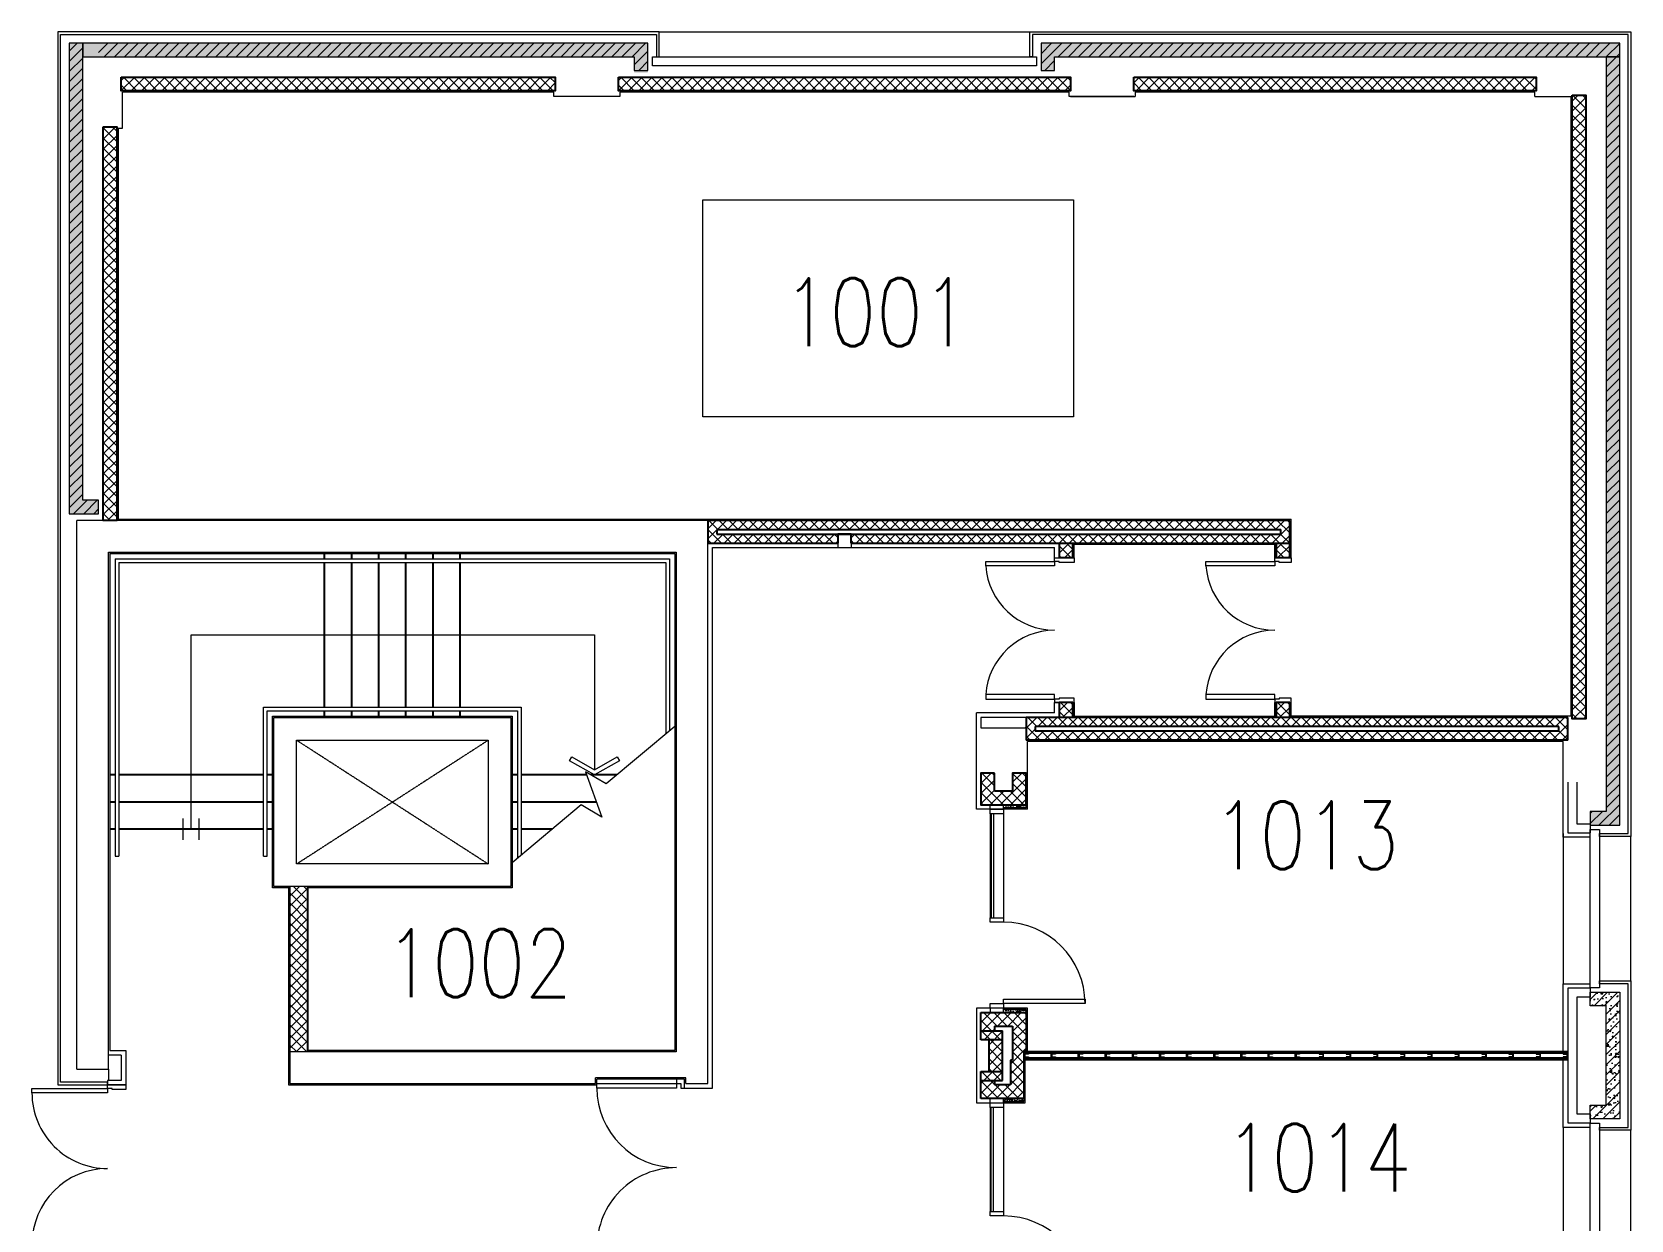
# Model space of a CAD drawing. Header units: inches. Extents: x 13084 to 220150, y 6494 to 167180.
# Drawn here: x 30878 to 48565, y 151435 to 164580 of the extents above; entities that cross this region are included whole.
import ezdxf
from ezdxf.enums import TextEntityAlignment as Align

# ---------------------------------------------------------------- set-up
doc = ezdxf.new("R2010")
doc.units = ezdxf.units.IN
doc.header["$MEASUREMENT"] = 0
doc.linetypes.add('Ground Floor$0$HIDDEN2', pattern=[0.1875, 0.125, -0.0625])
for name, color, linetype, lineweight in [('Ground Floor$0$A-G2-G-Building-Elements-Below', 7, 'Continuous', 13), ('Ground Floor$0$A-G23-M-Stairs-Concrete', 251, 'Continuous', 25), ('Ground Floor$0$A-G23-M-Stairs-Railings', 251, 'Continuous', 15), ('Ground Floor$0$A-G250-G-Walls-Low-Level', 8, 'Continuous', 15), ('Ground Floor$0$A-G250-G-Walls-Precast-Concrete', 7, 'Continuous', 15), ('Ground Floor$0$A-G250-M-Walls-Blockwork', 7, 'Continuous', 25), ('Ground Floor$0$A-G250-M-Walls-Concrete', 7, 'Continuous', 20), ('Ground Floor$0$A-G250-M-Walls-Louvred', 7, 'Continuous', 9), ('Ground Floor$0$A-G250-M-Walls-Plasterboard-Partition', 7, 'Continuous', 15), ('Ground Floor$0$A-G252-H-Internal-Walls', 251, 'Continuous', 9), ('Ground Floor$0$A-G262-H-Precast-Panel', 251, 'Continuous', 5), ('Ground Floor$0$A-G312-M-Wall-Cladding-Panel', 7, 'Continuous', 9), ('Ground Floor$0$A-G312-M-Wall-Finish-Plaster', 7, 'Continuous', 15), ('Ground Floor$0$A-G321-M-Window', 251, 'Continuous', 9), ('Ground Floor$0$A-G322-M-Door', 251, 'Continuous', 15), ('Ground Floor$0$A-G52-M-Plinth', 251, 'Continuous', 9), ('Ground Floor$0$A-Z036-G-Stair-Symbology', 251, 'Continuous', 15), ('Ground Floor$0$A-Z036-G-Void-Symbology', 251, 'Continuous', 9), ('Ground Floor$0$Z-Z001-S-Room-Name-Identification-250', 7, 'Continuous', 15)]:
    doc.layers.add(name, color=color, linetype=linetype, lineweight=lineweight)
doc.styles.add('Ground Floor$0$Tag-RomanS', font='romans.shx', dxfattribs={"width": 0.8})
pattern_1 = [(45, (31615.24, 164129.57), (-56.1266, 56.1266), []), (135, (31615.24, 164129.57), (-56.1266, -56.1266), [])]
pattern_2 = [(140, (31615.24, 164129.57), (4.78173, 54.6554), [5.715, -62.865]), (85, (31615.24, 164129.57), (-57.317, -10.57285), [4.572, -50.292]), (190.451, (31615.637, 164134.124), (-52.535, 44.08275), [4.857, -53.427]), (136.1842, (31600, 164129.57), (12.6127, 81.3237), [8.5725, -94.2975]), (186.6356, (31601.05, 164136.35), (-74.22767, 71.22127), [7.2855, -80.1405]), (81.184, (31600, 164129.57), (-74.22754, 71.2214), [6.858, -75.438]), (111, (31603.81, 164137.19), (30.67966, 45.48446), [5.715, -62.865]), (56, (31603.81, 164137.19), (-55.2564, 18.5406), [4.572, -50.292]), (161.4514, (31606.365, 164140.98), (-24.57686, 64.02495), [4.857, -53.427]), (127.5, (31615.239, 164129.57), (-25.366512, 0.92658), [0, -49.6824, 0, -51.054, 0, -50.4825]), (97.5, (31615.24, 164129.57), (-30.054172, 20.0459), [0, -29.1084, 0, -48.5394, 0, -19.2405]), (57.5, (31615.239, 164112.577), (1.718623, 40.677179), [0, -19.05, 0, -59.436, 0, -78.867]), (47.5, (31615.24, 164104.957), (-7.62795, 44.438754), [0, -24.765, 0, -39.4716, 0, -56.007])]
pattern_3 = [(50, (31615.24, 164129.57), (182.1847, -15.9391), [19.05, -209.55]), (355, (31615.24, 164129.57), (-35.2428, 191.0566), [15.24, -167.64]), (100.451, (31630.42, 164128.24), (146.9425, 175.1167), [16.19, -178.09]), (46.1842, (31615.24, 164180.37), (271.079, -42.0423), [28.575, -314.325]), (96.6356, (31637.83, 164176.87), (237.4042, 247.4256), [24.285, -267.135]), (351.184, (31615.24, 164180.37), (237.4046, 247.425), [22.86, -251.46]), (21, (31640.64, 164167.67), (151.6149, -102.2655), [19.05, -209.55]), (326, (31640.64, 164167.67), (61.802, 184.188), [15.24, -167.64]), (71.4514, (31653.27, 164159.15), (213.4165, 81.9229), [16.19, -178.09]), (37.5, (31615.24, 164129.57), (3.0886, 84.55504), [0, -165.608, 0, -170.18, 0, -168.275]), (7.5, (31615.24, 164129.57), (66.81966, 100.18057), [0, -97.028, 0, -161.798, 0, -64.135]), (327.5, (31558.6, 164129.57), (135.5906, -5.72874), [0, -63.5, 0, -198.12, 0, -262.89]), (317.5, (31533.2, 164129.57), (148.1292, 25.4265), [0, -82.55, 0, -131.572, 0, -186.69])]
pattern_4 = [(45, (31615.24, 164129.57), (-56.1266, 56.1266), [])]

# ---------------------------------------------------------------- blocks, each defined once
blk = doc.blocks.new('Ground Floor$0$Door1-faculty offices-2200')
at = {"layer": 'Ground Floor$0$A-G321-M-Window'}
blk.add_lwpolyline([(50, -65), (1200, -65), (1200, -35), (50, -35)], close=True, dxfattribs=at)
at = {"layer": 'Ground Floor$0$A-G322-M-Door'}
for p, q in [((50, 75), (1200, 75)), ((50, -75), (1200, -75))]:
    blk.add_line(p, q, dxfattribs=at)
for points in [[(2100, 975), (2150, 975), (2150, 75), (2100, 75)], [(50, 75), (50, -75), (0, -75), (0, 75)], [(1250, 75), (1250, -75), (1200, -75), (1200, 75)], [(2200, 75), (2200, -75), (2150, -75), (2150, 75)]]:
    blk.add_lwpolyline(points, close=True, dxfattribs=at)
blk.add_arc((2150, 75), 900, 90, 180, dxfattribs=at)
blk = doc.blocks.new('Ground Floor$0$Door8-Exterior-1850')
at = {"layer": 'Ground Floor$0$A-G322-M-Door'}
for points in [[(50, -50), (38, -50), (38, -100), (0, -100), (0, 100), (50, 100)], [(1800, -50), (1812, -50), (1812, -100), (1850, -100), (1850, 100), (1800, 100)], [(88, -100), (88, -937), (38, -937), (38, -100)], [(1762, -100), (1762, -937), (1812, -937), (1812, -100)]]:
    blk.add_lwpolyline(points, close=True, dxfattribs=at)
for centre, start, end in [((88, -100), 270, 0), ((1762, -100), 180, 270)]:
    blk.add_arc(centre, 837, start, end, dxfattribs=at)
blk = doc.blocks.new('Ground Floor$0$tag-roomname')
at = {"lineweight": 18, "ltscale": 0.01, "style": 'Ground Floor$0$Tag-RomanS', "width": 0.8}
blk.add_attdef('ROOM_NO_2', text='', height=3, dxfattribs=at).set_placement((0, 1.612), align=Align.MIDDLE_CENTER)
at = {"linetype": 'ByBlock', "lineweight": 13, "ltscale": 0.01, "style": 'Ground Floor$0$Tag-RomanS', "width": 0.8, "flags": 1}
for tag, p in [('ROOM_NAME_1', (0, -2.288)), ('AREA', (0, -5.744))]:
    blk.add_attdef(tag, text='', height=2.8, dxfattribs=at).set_placement(p, align=Align.MIDDLE_CENTER)
blk = doc.blocks.new('Ground Floor$0$Part Frame1')
for p, q in [((0, 0), (0, -100)), ((0, 0), (6015, 0)), ((0, -13), (6015, -13)), ((0, -25), (6015, -25)), ((6015, -75), (0, -75)), ((6015, -87), (0, -87)), ((6015, -100), (0, -100)), ((6015, 0), (6015, -100))]:
    blk.add_line(p, q)
for points in [[(0, -75), (0, -25), (50, -25), (50, -35), (10, -35), (10, -65), (50, -65), (50, -75)], [(300, -75), (300, -25), (350, -25), (350, -35), (310, -35), (310, -65), (350, -65), (350, -75)], [(600, -75), (600, -25), (650, -25), (650, -35), (610, -35), (610, -65), (650, -65), (650, -75)], [(900, -75), (900, -25), (950, -25), (950, -35), (910, -35), (910, -65), (950, -65), (950, -75)], [(1200, -75), (1200, -25), (1250, -25), (1250, -35), (1210, -35), (1210, -65), (1250, -65), (1250, -75)], [(1500, -75), (1500, -25), (1550, -25), (1550, -35), (1510, -35), (1510, -65), (1550, -65), (1550, -75)], [(1800, -75), (1800, -25), (1850, -25), (1850, -35), (1810, -35), (1810, -65), (1850, -65), (1850, -75)], [(2100, -75), (2100, -25), (2150, -25), (2150, -35), (2110, -35), (2110, -65), (2150, -65), (2150, -75)], [(2400, -75), (2400, -25), (2450, -25), (2450, -35), (2410, -35), (2410, -65), (2450, -65), (2450, -75)], [(2700, -75), (2700, -25), (2750, -25), (2750, -35), (2710, -35), (2710, -65), (2750, -65), (2750, -75)], [(3000, -75), (3000, -25), (3050, -25), (3050, -35), (3010, -35), (3010, -65), (3050, -65), (3050, -75)], [(3315, -75), (3315, -25), (3265, -25), (3265, -35), (3305, -35), (3305, -65), (3265, -65), (3265, -75)], [(3615, -75), (3615, -25), (3565, -25), (3565, -35), (3605, -35), (3605, -65), (3565, -65), (3565, -75)], [(3915, -75), (3915, -25), (3865, -25), (3865, -35), (3905, -35), (3905, -65), (3865, -65), (3865, -75)], [(4215, -75), (4215, -25), (4165, -25), (4165, -35), (4205, -35), (4205, -65), (4165, -65), (4165, -75)], [(4515, -75), (4515, -25), (4465, -25), (4465, -35), (4505, -35), (4505, -65), (4465, -65), (4465, -75)], [(4815, -75), (4815, -25), (4765, -25), (4765, -35), (4805, -35), (4805, -65), (4765, -65), (4765, -75)], [(5115, -75), (5115, -25), (5065, -25), (5065, -35), (5105, -35), (5105, -65), (5065, -65), (5065, -75)], [(5415, -75), (5415, -25), (5365, -25), (5365, -35), (5405, -35), (5405, -65), (5365, -65), (5365, -75)], [(5715, -75), (5715, -25), (5665, -25), (5665, -35), (5705, -35), (5705, -65), (5665, -65), (5665, -75)], [(6015, -75), (6015, -25), (5965, -25), (5965, -35), (6005, -35), (6005, -65), (5965, -65), (5965, -75)]]:
    blk.add_lwpolyline(points, close=True)
blk = doc.blocks.new('Ground Floor$0$Plant Room Door 1600-180')
at = {"layer": 'Ground Floor$0$A-G322-M-Door'}
for points in [[(-1562, 180), (-1562, 942), (-1612, 942), (-1612, 180)], [(-138, 180), (-138, 942), (-88, 942), (-88, 180)], [(-1600, 130), (-1612, 130), (-1612, 180), (-1650, 180), (-1650, 0), (-1600, 0)], [(-100, 130), (-88, 130), (-88, 180), (-50, 180), (-50, 0), (-100, 0)]]:
    blk.add_lwpolyline(points, close=True, dxfattribs=at)
for centre, start, end in [((-1615, 179), 0.0901, 86.0243), ((-85, 179), 93.9757, 179.9099)]:
    blk.add_arc(centre, 765, start, end, dxfattribs=at)
blk = doc.blocks.new('Ground Floor$0$Plant Room Door 1600-215')
at = {"layer": 'Ground Floor$0$A-G322-M-Door'}
for points in [[(-1562, 977), (-1612, 977), (-1612, 215), (-1562, 215), (-1562, 977)], [(-138, 977), (-88, 977), (-88, 215), (-138, 215), (-138, 977)], [(-100, 165), (-88, 165), (-88, 215), (-50, 215), (-50, 0), (-100, 0)]]:
    blk.add_lwpolyline(points, close=True, dxfattribs=at)
at = {"layer": 'Ground Floor$0$A-G322-M-Door', "elevation": 0}
blk.add_lwpolyline([(-1600, 165), (-1612, 165), (-1612, 215), (-1650, 215), (-1650, 0), (-1600, 0)], close=True, dxfattribs=at)
at = {"layer": 'Ground Floor$0$A-G322-M-Door'}
for centre, start, end in [((-1615, 214), 0.0901, 86.0243), ((-85, 214), 93.9757, 179.9099)]:
    blk.add_arc(centre, 765, start, end, dxfattribs=at)
blk = doc.blocks.new('Ground Floor$0$d1960-050')
at = {"layer": 'Ground Floor$0$A-G322-M-Door', "elevation": 0}
for points in [[(-1860, 218), (-1860, 1098), (-1910, 1098), (-1910, 218)], [(-100, 218), (-100, 1098), (-50, 1098), (-50, 218)], [(-1910, 218), (-1910, 168), (-1860, 168), (-1860, 130), (-1960, 130), (-1960, 218)], [(-50, 218), (-50, 168), (-100, 168), (-100, 130), (0, 130), (0, 218)]]:
    blk.add_lwpolyline(points, close=True, dxfattribs=at)
at = {"layer": 'Ground Floor$0$A-G322-M-Door'}
for centre, start, end in [((-1860, 218, 0), 360, 90), ((-100, 218, 0), 90, 180)]:
    blk.add_arc(centre, 880, start, end, dxfattribs=at)

msp = doc.modelspace()

# ---------------------------------------------------------------- hatches: boundary and pattern name
at = {"layer": 'Ground Floor$0$A-G252-H-Internal-Walls'}
h = msp.add_hatch(dxfattribs=at)
h.set_pattern_fill('ANSI37', color=256, scale=25, style=0)
h.set_pattern_definition(pattern_1)
h.paths.add_polyline_path([(31865, 164080), (36665, 164080), (36665, 163930), (31865, 163930)])
h = msp.add_hatch(dxfattribs=at)
h.set_pattern_fill('ANSI37', color=256, scale=25, style=0)
h.set_pattern_definition(pattern_1)
h.paths.add_polyline_path([(37365, 164080), (42365, 164080), (42365, 163930), (37365, 163930)])
h = msp.add_hatch(dxfattribs=at)
h.set_pattern_fill('ANSI37', color=256, scale=25, style=0)
h.set_pattern_definition(pattern_1)
h.paths.add_polyline_path([(43065, 164080), (47515, 164080), (47515, 163930), (43065, 163930)])
h = msp.add_hatch(dxfattribs=at)
h.set_pattern_fill('ANSI37', color=256, scale=25, style=0)
h.set_pattern_definition(pattern_1)
h.paths.add_polyline_path([(47915, 163880), (48065, 163880), (48065, 156980), (47915, 156980)])
h = msp.add_hatch(dxfattribs=at)
h.set_pattern_fill('ANSI37', color=256, scale=25, style=0)
h.set_pattern_definition(pattern_1)
h.paths.add_polyline_path([(31665, 163530), (31815, 163530), (31815, 159175), (31665, 159175)])
h = msp.add_hatch(dxfattribs=at)
h.set_pattern_fill('ANSI37', color=256, scale=25, style=0)
h.set_pattern_definition(pattern_1)
h.paths.add_polyline_path([(39940, 159025), (39940, 158925), (44790, 158925), (44790, 159175), (38355, 159175), (38355, 158925), (39790, 158925), (39790, 159025), (38455, 159025), (38455, 159075), (44690, 159075), (44690, 159025)])
h = msp.add_hatch(dxfattribs=at)
h.set_pattern_fill('ANSI37', color=256, scale=25, style=0)
h.set_pattern_definition(pattern_1)
h.paths.add_polyline_path([(42240, 158925), (42240, 158760), (42390, 158760), (42390, 158925)])
h = msp.add_hatch(dxfattribs=at)
h.set_pattern_fill('ANSI37', color=256, scale=25, style=0)
h.set_pattern_definition(pattern_1)
h.paths.add_polyline_path([(44790, 158925), (44640, 158925), (44640, 158760), (44790, 158760)])
h = msp.add_hatch(dxfattribs=at)
h.set_pattern_fill('ANSI37', color=256, scale=25, style=0)
h.set_pattern_definition([(315, (29215.24, 151789.57), (-56.1266, -56.1266), []), (225, (29215.24, 151789.57), (-56.1266, 56.1266), [])])
h.paths.add_polyline_path([(42390, 156995), (42240, 156995), (42240, 157160), (42390, 157160)])
h = msp.add_hatch(dxfattribs=at)
h.set_pattern_fill('ANSI37', color=256, scale=25, style=0)
h.set_pattern_definition([(315, (31615.24, 151789.57), (-56.1266, -56.1266), []), (225, (31615.24, 151789.57), (-56.1266, 56.1266), [])])
h.paths.add_polyline_path([(44790, 156995), (44640, 156995), (44640, 157160), (44790, 157160)])
h = msp.add_hatch(dxfattribs=at)
h.set_pattern_fill('ANSI37', color=256, scale=25, style=0)
h.set_pattern_definition(pattern_1)
h.paths.add_polyline_path([(41875, 156995), (41875, 156745), (47865, 156745), (47865, 156995)])
h.paths.add_polyline_path([(47765, 156895), (47765, 156845), (41975, 156845), (41975, 156895)], flags=16)
h = msp.add_hatch(dxfattribs=at)
h.set_pattern_fill('ANSI37', color=256, scale=25, style=0)
h.set_pattern_definition(pattern_1)
h.paths.add_polyline_path([(41875, 156380), (41725, 156380), (41725, 156180), (41525, 156180), (41525, 156380), (41375, 156380), (41375, 156030), (41875, 156030)])
h = msp.add_hatch(dxfattribs=at)
h.set_pattern_fill('AR-CONC', color=256, scale=0.3, angle=90, style=0)
h.set_pattern_definition(pattern_2)
h.paths.add_polyline_path([(41626, 156030), (41626, 155995), (41875, 155995), (41875, 156030)])
h = msp.add_hatch(dxfattribs=at)
h.set_pattern_fill('ANSI37', color=256, scale=25, style=0)
h.set_pattern_definition([(45, (31615.24, 164129.57), (-56.1266, 56.1266), []), (135, (31615.24, 164129.57), (-56.1266, -56.1266), [])])
h.paths.add_polyline_path([(33930, 155125), (33730, 155125), (33730, 153295), (33930, 153295)])
h = msp.add_hatch(dxfattribs=at)
h.set_pattern_fill('ANSI37', color=256, scale=25, style=0)
h.set_pattern_definition([(45, (32912.91, 164129.57), (-56.1266, 56.1266), []), (135, (32912.91, 164129.57), (-56.1266, -56.1266), [])])
h.paths.add_polyline_path([(41615, 153503), (41375, 153503), (41375, 153430), (41615, 153430)])
h.paths.add_polyline_path([(41615, 153530), (41375, 153530), (41375, 153503), (41615, 153503)], flags=17)
h.paths.add_polyline_path([(41875, 153730), (41375, 153730), (41375, 153530), (41525, 153530), (41525, 153580), (41725, 153580), (41725, 153503), (41875, 153503)])
h.paths.add_polyline_path([(41875, 153503), (41725, 153503), (41725, 153205), (41700, 153205), (41700, 152930), (41525, 152930), (41525, 152980), (41375, 152980), (41375, 152780), (41850, 152780), (41850, 153305), (41875, 153305)])
h.paths.add_polyline_path([(41615, 153080), (41375, 153080), (41375, 152980), (41615, 152980)], flags=17)
h.paths.add_polyline_path([(41615, 153430), (41465, 153430), (41465, 153080), (41615, 153080)], flags=17)
h = msp.add_hatch(dxfattribs=at)
h.set_pattern_fill('AR-CONC', color=256, scale=0.3, angle=90, style=0)
h.set_pattern_definition([(140, (31615.24, 161864.56), (4.78173, 54.6554), [5.715, -62.865]), (85, (31615.24, 161864.56), (-57.317, -10.57285), [4.572, -50.292]), (190.451, (31615.637, 161869.113), (-52.535, 44.08275), [4.857, -53.427]), (136.1842, (31600, 161864.56), (12.6127, 81.3237), [8.5725, -94.2975]), (186.6356, (31601.05, 161871.335), (-74.22767, 71.22127), [7.2855, -80.1405]), (81.184, (31600, 161864.56), (-74.22754, 71.2214), [6.858, -75.438]), (111, (31603.81, 161872.18), (30.67966, 45.48446), [5.715, -62.865]), (56, (31603.81, 161872.18), (-55.2564, 18.5406), [4.572, -50.292]), (161.4514, (31606.365, 161875.97), (-24.57686, 64.02495), [4.857, -53.427]), (127.5, (31615.239, 161864.558), (-25.366512, 0.92658), [0, -49.6824, 0, -51.054, 0, -50.4825]), (97.5, (31615.24, 161864.558), (-30.05417, 20.0459), [0, -29.1084, 0, -48.5394, 0, -19.2405]), (57.5, (31615.239, 161847.566), (1.718623, 40.67718), [0, -19.05, 0, -59.436, 0, -78.867]), (47.5, (31615.24, 161839.946), (-7.62795, 44.43875), [0, -24.765, 0, -39.4716, 0, -56.007])])
h.paths.add_polyline_path([(41626, 153765), (41626, 153730), (41875, 153730), (41875, 153765)])
h = msp.add_hatch(dxfattribs=at)
h.set_pattern_fill('AR-CONC', color=256, scale=0.3, angle=90, style=0)
h.set_pattern_definition(pattern_2)
h.paths.add_polyline_path([(41850, 152745), (41850, 152780), (41625, 152780), (41625, 152745)])
at = {"layer": 'Ground Floor$0$A-G262-H-Precast-Panel'}
h = msp.add_hatch(dxfattribs=at)
h.set_pattern_fill('ANSI31', color=256, scale=25, style=0)
h.set_pattern_definition(pattern_4)
h.paths.add_polyline_path([(37690, 164455), (31615, 164455), (31615, 164305), (37540, 164305), (37540, 164155), (37690, 164155)])
h.paths.add_polyline_path([(34876, 163932), (34876, 164562), (35251, 164562), (35251, 163932)], flags=9)
h = msp.add_hatch(dxfattribs=at)
h.set_pattern_fill('AR-CONC', color=256, style=0)
h.set_pattern_definition(pattern_3)
h.paths.add_polyline_path([(31440, 159400), (31440, 164455), (31290, 164455), (31290, 159250), (31615, 159250), (31615, 159400)])
h = msp.add_hatch(dxfattribs=at)
h.set_pattern_fill('ANSI31', color=256, scale=25, style=0)
h.set_pattern_definition(pattern_4)
h.paths.add_polyline_path([(31440, 159400), (31440, 164455), (31290, 164455), (31290, 159250), (31615, 159250), (31615, 159400)])
h = msp.add_hatch(dxfattribs=at)
h.set_pattern_fill('AR-CONC', color=256, style=0)
h.set_pattern_definition(pattern_3)
h.paths.add_polyline_path([(31440, 164305), (37540, 164305), (37540, 164130), (37690, 164130), (37690, 164455), (31440, 164455)])
h = msp.add_hatch(dxfattribs=at)
h.set_pattern_fill('ANSI31', color=256, scale=25, style=0)
h.set_pattern_definition(pattern_4)
h.paths.add_polyline_path([(48440, 164305), (48440, 164455), (42040, 164455), (42040, 164155), (42190, 164155), (42190, 164305)])
h = msp.add_hatch(dxfattribs=at)
h.set_pattern_fill('AR-CONC', color=256, style=0)
h.set_pattern_definition(pattern_3)
h.paths.add_polyline_path([(48440, 164305), (48440, 164455), (42040, 164455), (42040, 164155), (42190, 164155), (42190, 164305)])
h = msp.add_hatch(dxfattribs=at)
h.set_pattern_fill('AR-CONC', color=256, style=0)
h.set_pattern_definition(pattern_3)
h.paths.add_polyline_path([(48440, 155805), (48440, 164305), (48290, 164305), (48290, 155955), (48115, 155955), (48115, 155805)])
h = msp.add_hatch(dxfattribs=at)
h.set_pattern_fill('ANSI31', color=256, scale=25, style=0)
h.set_pattern_definition(pattern_4)
h.paths.add_polyline_path([(48440, 155805), (48440, 164305), (48290, 164305), (48290, 155955), (48115, 155955), (48115, 155805)])
h = msp.add_hatch(dxfattribs=at)
h.set_pattern_fill('AR-CONC', color=256, style=0)
h.set_pattern_definition([(50, (31615.24, 186879.57), (182.18467, -15.9391), [19.05, -209.55]), (355, (31615.24, 186879.57), (-35.2428, 191.0566), [15.24, -167.64]), (100.451, (31630.42, 186878.24), (146.9425, 175.1167), [16.19, -178.09]), (46.1842, (31615.24, 186930.37), (271.079, -42.0423), [28.575, -314.325]), (96.6356, (31637.83, 186926.87), (237.4042, 247.4256), [24.285, -267.135]), (351.184, (31615.24, 186930.37), (237.4046, 247.4251), [22.86, -251.46]), (21, (31640.64, 186917.67), (151.6149, -102.2655), [19.05, -209.55]), (326, (31640.64, 186917.67), (61.802, 184.188), [15.24, -167.64]), (71.4514, (31653.27, 186909.15), (213.4165, 81.92286), [16.19, -178.09]), (37.5, (31615.24, 186879.57), (3.0886, 84.55504), [0, -165.608, 0, -170.18, 0, -168.275]), (7.5, (31615.24, 186879.57), (66.81966, 100.18057), [0, -97.028, 0, -161.798, 0, -64.135]), (327.5, (31558.6, 186879.57), (135.5906, -5.72874), [0, -63.5, 0, -198.12, 0, -262.89]), (317.5, (31533.2, 186879.57), (148.12918, 25.4265), [0, -82.55, 0, -131.572, 0, -186.69])])
h.paths.add_polyline_path([(48440, 152555), (48115, 152555), (48115, 152705), (48290, 152705), (48290, 153805), (48115, 153805), (48115, 153955), (48440, 153955)])
h = msp.add_hatch(dxfattribs=at)
h.set_pattern_fill('ANSI31', color=256, scale=25, style=0)
h.set_pattern_definition([(45, (31615.24, 186879.57), (-56.1266, 56.1266), [])])
h.paths.add_polyline_path([(48440, 152555), (48115, 152555), (48115, 152705), (48290, 152705), (48290, 153805), (48115, 153805), (48115, 153955), (48440, 153955)])

# ---------------------------------------------------------------- linework, layer by layer
at = {"layer": 'Ground Floor$0$A-G2-G-Building-Elements-Below'}
msp.add_line((37815, 164580), (41915, 164580), dxfattribs=at)
at = {"layer": 'Ground Floor$0$A-G23-M-Stairs-Concrete'}
for p, q in [((34115, 158750), (34115, 158810)), ((34115, 157110), (34115, 158710)), ((34415, 158750), (34415, 158810)), ((34415, 157110), (34415, 158710)), ((34715, 158750), (34715, 158810)), ((34715, 157110), (34715, 158710)), ((35015, 158750), (35015, 158810)), ((35015, 157110), (35015, 158710)), ((35315, 158750), (35315, 158810)), ((35315, 157110), (35315, 158710)), ((35615, 158750), (35615, 158810)), ((35615, 157110), (35615, 158710)), ((34115, 157010), (34115, 157070)), ((34415, 157010), (34415, 157070)), ((34715, 157010), (34715, 157070)), ((35015, 157010), (35015, 157070)), ((35315, 157010), (35315, 157070)), ((35615, 157010), (35615, 157070)), ((31800, 156360), (31740, 156360)), ((33440, 156360), (31840, 156360)), ((33540, 156360), (33480, 156360)), ((36250, 156360), (36190, 156360)), ((37013, 156360), (36290, 156360)), ((37349, 156360), (37059, 156360)), ((31800, 156060), (31740, 156060)), ((33440, 156060), (31840, 156060)), ((33540, 156060), (33480, 156060)), ((36250, 156060), (36190, 156060)), ((37122, 156060), (36290, 156060)), ((31800, 155760), (31740, 155760)), ((33440, 155760), (31840, 155760)), ((33540, 155760), (33480, 155760)), ((36250, 155760), (36190, 155760)), ((36634, 155760), (36290, 155760))]:
    msp.add_line(p, q, dxfattribs=at)
at = {"layer": 'Ground Floor$0$A-G23-M-Stairs-Railings'}
for p, q in [((31800, 158750, 0), (31800, 155460, 0)), ((31800, 158750, 0), (37930, 158750)), ((31840, 158710, 0), (31840, 155460, 0)), ((31840, 158710, 0), (37890, 158710)), ((37890, 158710), (37890, 156813)), ((37930, 158750), (37930, 156847)), ((33440, 157110, 0), (36290, 157110)), ((33440, 155460, 0), (33440, 157110, 0)), ((33480, 157070, 0), (36250, 157070)), ((33480, 155460, 0), (33480, 157070, 0)), ((36250, 157070), (36250, 155437)), ((36290, 157110), (36290, 155471)), ((31800, 155460, 0), (31840, 155460, 0)), ((33440, 155460, 0), (33480, 155460, 0))]:
    msp.add_line(p, q, dxfattribs=at)
at = {"layer": 'Ground Floor$0$A-G250-G-Walls-Low-Level'}
for p, q in [((47815, 155710), (47815, 154050)), ((48565, 154080), (48565, 155680)), ((47815, 152460), (47815, 150800)), ((48565, 150830), (48565, 152430))]:
    msp.add_line(p, q, dxfattribs=at)
at = {"layer": 'Ground Floor$0$A-G250-G-Walls-Precast-Concrete'}
for points in [[(31440, 159400), (31440, 164455), (31290, 164455), (31290, 159250), (31615, 159250), (31615, 159400), (31440, 159400)], [(31440, 164305), (37540, 164305), (37540, 164155), (37690, 164155), (37690, 164455), (31440, 164455), (31440, 164305)], [(48440, 164305), (48440, 164455), (42040, 164455), (42040, 164155), (42190, 164155), (42190, 164305), (48440, 164305)], [(48440, 155805), (48440, 164305), (48290, 164305), (48290, 155955), (48115, 155955), (48115, 155805), (48440, 155805)], [(48440, 152555), (48115, 152555), (48115, 152705), (48290, 152705), (48290, 153805), (48115, 153805), (48115, 153955), (48440, 153955), (48440, 152555)]]:
    msp.add_lwpolyline(points, dxfattribs=at)
at = {"layer": 'Ground Floor$0$A-G250-M-Walls-Blockwork'}
for p, q in [((44790, 159175), (38355, 159175)), ((38355, 159175), (38355, 158925)), ((38455, 159075), (44690, 159075)), ((38455, 159075), (38455, 159025)), ((38455, 159025), (44690, 159025)), ((39940, 159025), (39790, 159025)), ((39790, 159025), (39790, 158925)), ((39940, 158925), (39940, 159025)), ((44690, 159025), (44690, 159075)), ((44790, 158760), (44790, 159175)), ((38355, 158925), (39790, 158925)), ((39940, 158925), (44790, 158925)), ((42240, 158925), (42240, 158760)), ((42390, 158760), (42390, 158925)), ((44640, 158925), (44640, 158760)), ((42390, 158760), (42240, 158760)), ((44790, 158760), (44640, 158760)), ((42390, 157160), (42240, 157160)), ((42240, 157160), (42240, 156995)), ((42390, 156995), (42390, 157160)), ((44790, 157160), (44640, 157160)), ((44640, 157160), (44640, 156995)), ((44790, 156995), (44790, 157160)), ((41875, 156995), (41875, 156745)), ((47865, 156995), (41875, 156995)), ((47765, 156895), (41975, 156895)), ((41975, 156895), (41975, 156845)), ((47765, 156845), (47765, 156895)), ((47865, 156745), (47865, 156995)), ((41875, 156880), (41875, 156810)), ((47865, 156745), (41875, 156745)), ((47765, 156845), (41975, 156845)), ((41525, 156180), (41525, 156380)), ((41725, 156180), (41525, 156180)), ((41375, 153430), (41375, 153730)), ((41375, 153730), (41875, 153730)), ((41875, 153730), (41875, 153305)), ((41375, 153530), (41615, 153530)), ((41525, 153580), (41725, 153580)), ((41525, 153580), (41525, 153530)), ((41615, 152980), (41615, 153530)), ((41725, 153580), (41725, 153205)), ((41615, 153430), (41375, 153430)), ((41465, 153080), (41465, 153430)), ((41700, 153205), (41700, 152930)), ((41725, 153205), (41700, 153205)), ((41850, 153305), (41850, 152780)), ((41875, 153305), (41850, 153305)), ((41375, 152780), (41375, 153080)), ((41375, 153080), (41615, 153080)), ((41375, 152980), (41615, 152980)), ((41525, 152980), (41525, 152930)), ((41700, 152930), (41525, 152930)), ((41850, 152780), (41375, 152780))]:
    msp.add_line(p, q, dxfattribs=at)
for points in [[(31865, 164080), (36665, 164080), (36665, 163930), (31865, 163930)], [(37365, 164080), (42365, 164080), (42365, 163930), (37365, 163930)], [(43065, 164080), (47515, 164080), (47515, 163930), (43065, 163930)], [(47915, 163880), (48065, 163880), (48065, 156980), (47915, 156980)], [(31665, 163530), (31815, 163530), (31815, 159175), (31665, 159175)]]:
    msp.add_lwpolyline(points, close=True, dxfattribs=at)
msp.add_lwpolyline([(41525, 156380), (41375, 156380), (41375, 156030), (41875, 156030), (41875, 156380), (41725, 156380), (41725, 156180)], dxfattribs=at)
at = {"layer": 'Ground Floor$0$A-G250-M-Walls-Blockwork', "elevation": 0}
for points in [[(33730, 153295), (33730, 155125)], [(33930, 153295), (33930, 155125)]]:
    msp.add_lwpolyline(points, dxfattribs=at)
at = {"layer": 'Ground Floor$0$A-G250-M-Walls-Concrete'}
for p, q in [((38355, 159175), (31375, 159175)), ((31375, 153105), (31375, 159175)), ((38355, 152945), (38355, 159175)), ((31725, 158825), (38005, 158825)), ((31725, 153105), (31725, 158825)), ((38005, 158825), (38005, 153295)), ((31865, 153260), (31725, 153260)), ((31865, 153260), (31865, 152980)), ((33730, 153295, 0), (33730, 152945, 0)), ((38005, 153295), (33730, 153295)), ((31375, 153105), (31725, 153105)), ((31725, 153105), (31725, 152980)), ((38110, 153010), (37110, 153010)), ((37110, 152945), (37110, 153010)), ((38110, 152945), (38110, 153010)), ((31865, 152980), (31725, 152980)), ((33730, 152945), (37110, 152945)), ((38110, 152945), (38355, 152945))]:
    msp.add_line(p, q, dxfattribs=at)
for points in [[(33555, 156995), (36175, 156995), (36175, 155125), (33555, 155125)], [(33805, 156745), (35925, 156745), (35925, 155375), (33805, 155375)]]:
    msp.add_lwpolyline(points, close=True, dxfattribs=at)
at = {"layer": 'Ground Floor$0$A-G250-M-Walls-Louvred'}
msp.add_lwpolyline([(41990, 164305), (41990, 164205), (37740, 164205), (37740, 164305)], close=True, dxfattribs=at)
at = {"layer": 'Ground Floor$0$A-G312-M-Wall-Cladding-Panel'}
msp.add_lwpolyline([(31715, 152930), (31715, 152960), (31195, 152960), (31195, 164550), (37785, 164550), (37785, 164305), (37815, 164305), (37815, 164580), (31165, 164580), (31165, 152930), (31715, 152930)], dxfattribs=at)
for points in [[(41915, 164305), (41915, 164580), (48565, 164580), (48565, 155680), (48215, 155680), (48215, 155710), (48535, 155710), (48535, 164550), (41945, 164550), (41945, 164305)], [(48215, 152460), (48535, 152460), (48535, 154050), (48215, 154050), (48215, 154080), (48565, 154080), (48565, 152430), (48215, 152430)]]:
    msp.add_lwpolyline(points, close=True, dxfattribs=at)
at = {"layer": 'Ground Floor$0$A-G312-M-Wall-Finish-Plaster'}
for p, q in [((42365, 163865), (43080, 163865)), ((47500, 163865), (47900, 163865)), ((47900, 163865), (47900, 157010)), ((31830, 163515), (31830, 159190)), ((31830, 159190), (44805, 159190)), ((44805, 158760), (44805, 159190)), ((38405, 152895), (38405, 158875)), ((38405, 158875), (42190, 158875)), ((39790, 158925), (39790, 158875)), ((39940, 158925), (39940, 158875)), ((42190, 158760), (42190, 158875)), ((44625, 158910), (42405, 158910)), ((42405, 158760), (42405, 158910)), ((44625, 158760), (44625, 158910)), ((31740, 158810), (37990, 158810)), ((31740, 158810), (31740, 153310)), ((37990, 158810), (37990, 153310, 0)), ((42190, 158760), (42240, 158760)), ((42390, 158760), (42405, 158760)), ((44625, 158760), (44640, 158760)), ((44790, 158760), (44805, 158760)), ((42190, 157045, 0), (42190, 157160, 0)), ((42240, 157160), (42190, 157160)), ((42190, 157160), (42240, 157160)), ((42390, 157160), (42405, 157160)), ((42390, 157160), (42405, 157160)), ((42405, 157160, 0), (42405, 157010, 0)), ((44625, 157010, 0), (44625, 157160, 0)), ((44625, 157160, 0), (44640, 157160, 0)), ((44790, 157160), (44805, 157160)), ((44805, 157010), (44805, 157160)), ((41325, 155980, 0), (41325, 157045, 0)), ((42190, 157045, 0), (41325, 157045)), ((41375, 156995), (41375, 156880)), ((41875, 156995), (41375, 156995)), ((42405, 157010, 0), (44625, 157010, 0)), ((47900, 157010), (44805, 157010)), ((41375, 156880), (41875, 156880)), ((41875, 156880), (41865, 156880)), ((41890, 155980), (41890, 156730)), ((47815, 156730), (41890, 156730)), ((47815, 155670, 0), (47815, 156730, 0)), ((41476, 155980), (41476, 156030)), ((41626, 155980), (41626, 156030)), ((41875, 156030), (41875, 155995)), ((41890, 155980), (41325, 155980, 0)), ((41875, 155995), (41626, 155995)), ((48115, 155670, 0), (47815, 155670, 0)), ((48115, 155820), (48115, 155720)), ((33715, 155110, 0), (33715, 152930)), ((47815, 153305), (47815, 154050)), ((47815, 154050), (48115, 154050)), ((41890, 153780), (41325, 153780)), ((41325, 153780), (41325, 152730)), ((41476, 153780), (41476, 153730)), ((41625, 153730), (41625, 153780)), ((41875, 153765), (41625, 153765)), ((41875, 153730), (41875, 153765)), ((41890, 153305), (41890, 153780)), ((31740, 153310), (31915, 153310)), ((31915, 153310), (31915, 152930)), ((37990, 153310, 0), (33930, 153310, 0)), ((41865, 153205), (41850, 153205)), ((41865, 152730), (41865, 153205)), ((41890, 153305), (41875, 153305)), ((47815, 152460), (47815, 153205)), ((38095, 152995), (37125, 152995)), ((37125, 152930), (37125, 152995)), ((38095, 152895), (38095, 152995)), ((31915, 152930), (31715, 152930)), ((33715, 152930, 0), (37125, 152930)), ((38095, 152895), (38405, 152895)), ((41325, 152730), (41865, 152730)), ((41475, 152730, 0), (41475, 152780, 0)), ((41625, 152730, 0), (41625, 152780, 0)), ((41625, 152745, 0), (41850, 152745, 0)), ((41850, 152780), (41850, 152745)), ((48115, 152460), (47815, 152460))]:
    msp.add_line(p, q, dxfattribs=at)
for points in [[(31830, 163515), (31880, 163515), (31880, 163915)], [(36650, 163915), (31880, 163915)], [(43065, 163865), (42350, 163865), (42350, 163915), (37380, 163915), (37380, 163865), (36650, 163865), (36650, 163915)], [(47500, 163865), (47500, 163915), (43080, 163915), (43080, 163865)], [(33540, 157010), (36190, 157010), (36190, 155110), (33930, 155110)], [(33715, 155110), (33540, 155110), (33540, 157010)], [(47865, 156280), (47865, 155720), (48115, 155720)], [(47965, 156280), (47965, 155820), (48115, 155820)], [(48115, 154005), (48115, 154000), (47865, 154000), (47865, 152510), (48115, 152510), (48115, 152505)], [(48115, 154005), (48115, 153900), (47965, 153900), (47965, 152610), (48115, 152610), (48115, 152505)], [(31865, 152980), (31865, 152980), (31715, 152980), (31715, 152930)]]:
    msp.add_lwpolyline(points, dxfattribs=at)
at = {"layer": 'Ground Floor$0$A-G321-M-Window'}
for points in [[(48115, 154005), (48115, 155755), (48215, 155755), (48215, 154005)], [(48115, 150755), (48115, 152505), (48215, 152505), (48215, 150755)]]:
    msp.add_lwpolyline(points, close=True, dxfattribs=at)
at = {"layer": 'Ground Floor$0$A-G52-M-Plinth'}
msp.add_lwpolyline([(38298, 162722), (42398, 162722), (42398, 160322), (38298, 160322)], close=True, dxfattribs=at)
at = {"layer": 'Ground Floor$0$A-Z036-G-Stair-Symbology'}
for p, q in [((32552, 155643), (32552, 155876)), ((32728, 155643), (32728, 155876))]:
    msp.add_line(p, q, dxfattribs=at)
at = {"layer": 'Ground Floor$0$A-Z036-G-Stair-Symbology', "ltscale": 0.02}
msp.add_lwpolyline([(32640, 155760), (32640, 157910), (37100, 157910), (37100, 156417)], dxfattribs=at)
at = {"layer": 'Ground Floor$0$A-Z036-G-Stair-Symbology'}
for points in [[(37988, 156896), (37231, 156260)], [(36825, 156517), (36850, 156560), (37100, 156417), (37351, 156560), (37375, 156517), (37100, 156360), (36825, 156517)], [(37231, 156260), (37001, 156393), (37183, 155894), (36953, 156027)], [(36953, 156027), (36190, 155387)]]:
    msp.add_lwpolyline(points, dxfattribs=at)
at = {"layer": 'Ground Floor$0$A-Z036-G-Void-Symbology', "linetype": 'Ground Floor$0$HIDDEN2'}
for p, q in [((33805, 155375), (35925, 156745)), ((33805, 156745), (35925, 155375))]:
    msp.add_line(p, q, dxfattribs=at)

# ---------------------------------------------------------------- block references
at = {"layer": 'Ground Floor$0$A-G250-M-Walls-Plasterboard-Partition'}
msp.add_blockref('Ground Floor$0$Part Frame1', (41850, 153305), dxfattribs=at)
at = {"layer": 'Ground Floor$0$A-G322-M-Door'}
for name, p, rotation in [('Ground Floor$0$Plant Room Door 1600-215', (42405, 158810), 90), ('Ground Floor$0$Plant Room Door 1600-180', (44805, 158810), 90), ('Ground Floor$0$Door1-faculty offices-2200', (41551, 155980), 270), ('Ground Floor$0$d1960-050', (38225, 152995, 0), 90), ('Ground Floor$0$Door8-Exterior-1850', (31815, 152930), 269.9999999999523), ('Ground Floor$0$Door1-faculty offices-2200', (41550, 152730, 0), 270)]:
    msp.add_blockref(name, p, dxfattribs=dict(at, rotation=rotation))
at = {"layer": 'Ground Floor$0$Z-Z001-S-Room-Name-Identification-250'}
ref = msp.add_blockref('Ground Floor$0$tag-roomname', (40216, 161076), dxfattribs=dict(at, xscale=250, yscale=250, zscale=250))
ref.add_attrib('ROOM_NO_2', '1001', dxfattribs={"layer": '0', "lineweight": 18, "ltscale": 0.01, "height": 750, "style": 'Ground Floor$0$Tag-RomanS', "width": 0.8}).set_placement((40216, 161479), align=Align.MIDDLE_CENTER)
ref = msp.add_blockref('Ground Floor$0$tag-roomname', (44969, 155289), dxfattribs=dict(at, xscale=250, yscale=250, zscale=250))
ref.add_attrib('ROOM_NO_2', '1013', dxfattribs={"layer": '0', "lineweight": 18, "ltscale": 0.01, "height": 750, "style": 'Ground Floor$0$Tag-RomanS', "width": 0.8}).set_placement((44969, 155692), align=Align.MIDDLE_CENTER)
ref = msp.add_blockref('Ground Floor$0$tag-roomname', (35819, 153874), dxfattribs=dict(at, xscale=250, yscale=250, zscale=250))
ref.add_attrib('ROOM_NO_2', '1002', dxfattribs={"layer": '0', "lineweight": 18, "ltscale": 0.01, "height": 750, "style": 'Ground Floor$0$Tag-RomanS', "width": 0.8}).set_placement((35819, 154277), align=Align.MIDDLE_CENTER)
ref = msp.add_blockref('Ground Floor$0$tag-roomname', (45104, 151721), dxfattribs=dict(at, xscale=250, yscale=250, zscale=250))
ref.add_attrib('ROOM_NO_2', '1014', dxfattribs={"layer": '0', "lineweight": 18, "ltscale": 0.01, "height": 750, "style": 'Ground Floor$0$Tag-RomanS', "width": 0.8}).set_placement((45104, 152124), align=Align.MIDDLE_CENTER)

doc.saveas('drawing.dxf')
